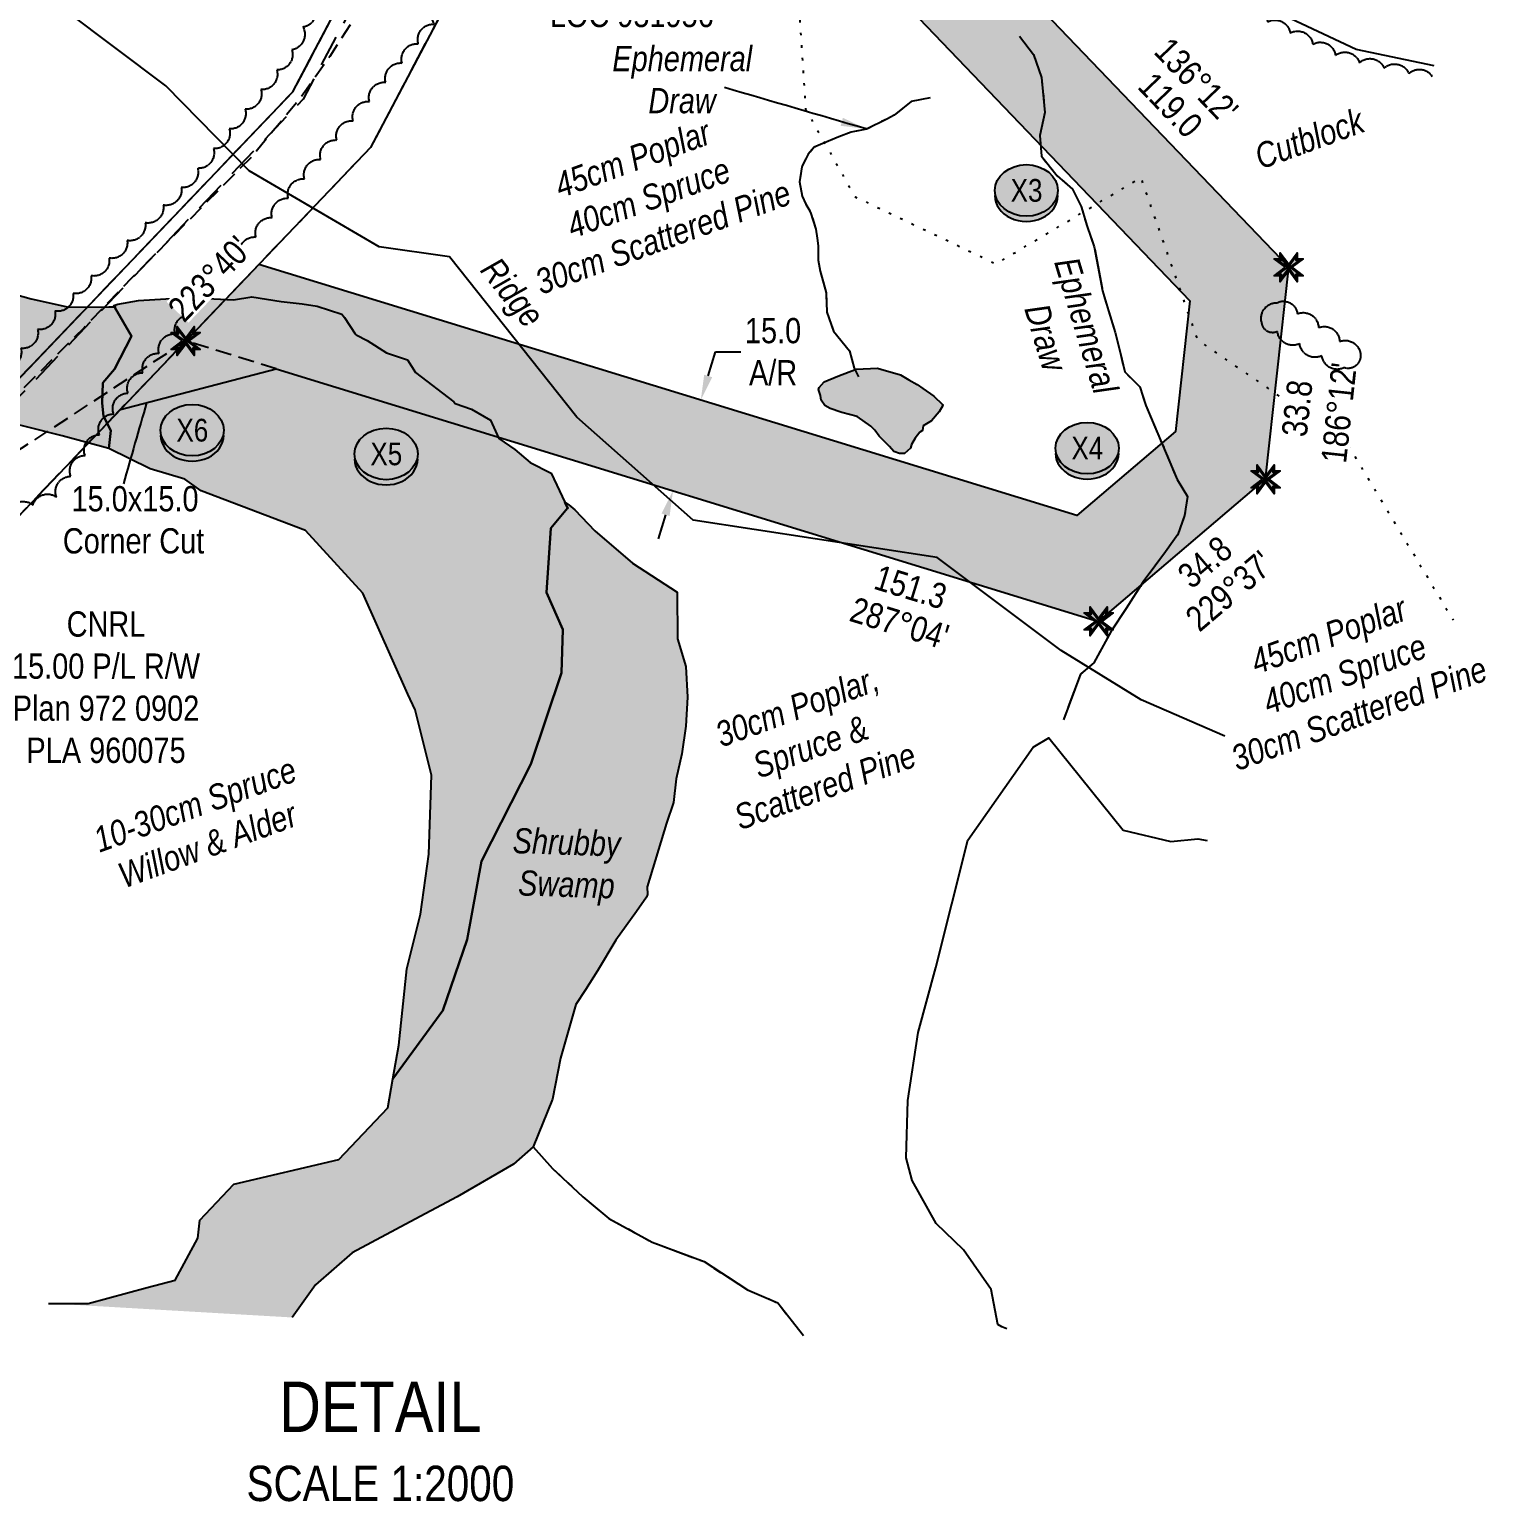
# Model space of a CAD drawing. Extents: x 352980 to 356331, y 6047220 to 6049169.
# Drawn here: x 355747 to 356324, y 6047342 to 6047925 of the extents above; entities that cross this region are included whole.
import ezdxf
from ezdxf.enums import TextEntityAlignment as Align

# ---------------------------------------------------------------- set-up
doc = ezdxf.new("R2010")
doc.units = 0
doc.header["$LTSCALE"] = 5
doc.header["$PDSIZE"] = 0.5
for name, pattern in [('0', [1, 1, 0]), ('foc-ACCESSROAD', [3.75, 2.5, -1.25]), ('foc-TIELINE', [1.875, 1.25, -0.625]), ('foc-TOPO', [1, 0.2, -0.8]), ('foc-TOPO-ephemeral', [6.25, 3.125, -0.625, 0.625, -0.625, 0.625, -0.625]), ('foc-TRAV', [1.875, 1.25, -0.625]), ('PHANTOM', [63.5, 31.75, -6.35, 6.35, -6.35, 6.35, -6.35]), ('UG_PIPE', [1.875, 1.25, -0.625])]:
    doc.linetypes.add(name, pattern=pattern)
doc.layers.get('Defpoints').update_dxf_attribs({"color": 9})
for name, color, linetype in [('AS-PIPE-UG', 44, 'UG_PIPE'), ('C-AR', 13, 'foc-ACCESSROAD'), ('C-RW', 13, 'Continuous'), ('DETAIL-T', 7, 'Continuous'), ('L-BD', 7, 'Continuous'), ('L-MON', 1, 'Continuous'), ('L-TIE', 7, 'foc-TIELINE'), ('P-CROSSINGS', 250, 'Continuous'), ('P-PROPOSED', 10, 'Continuous'), ('P-PROPOSED-H', 21, 'Continuous'), ('P-TRAV', 4, 'foc-TRAV'), ('P-TXT', 4, 'Continuous'), ('T-BUSH', 110, '0'), ('T-BUSH-T', 110, 'Continuous'), ('T-DRAW', 143, 'foc-TOPO-ephemeral'), ('T-SLOPE', 48, 'Continuous'), ('T-VEGETATION CHANGE', 104, 'foc-TOPO'), ('T-WATER-T', 170, 'Continuous'), ('WETLAND', 143, 'Continuous'), ('WETLAND-T', 146, 'Continuous')]:
    doc.layers.add(name, color=color, linetype=linetype)
for name, color, linetype, lineweight in [('C-AR-T', 13, 'Continuous', 9), ('C-RW-T', 13, 'Continuous', 9), ('T-TEXT', 48, 'Continuous', 18)]:
    doc.layers.add(name, color=color, linetype=linetype, lineweight=lineweight)
doc.layers.add('WETLAND - SWAMP', color=8, linetype='PHANTOM', transparency=0.6)
doc.styles.add('80CG', font='ARIALN.TTF', dxfattribs={"height": 10})
doc.styles.add('80L', font='ARIALN.TTF', dxfattribs={"height": 10})
doc.styles.add('Crossing', font='ARIALN.TTF', dxfattribs={"height": 10})
doc.styles.add('foc-LtypeFont', font='ARIALN.TTF', dxfattribs={"height": 7.35})
doc.linetypes.add('foc-TOPO-flowdirection-NOLINE', pattern='A,0,[">",foc-LtypeFont,S=0.3,R=0,X=0,Y=-0.945],-20,[">",foc-LtypeFont,S=0.3,R=0,X=0,Y=-0.945],0', length=20)
doc.dimstyles.new('Compass 5 000', dxfattribs={"dimscale": 5, "dimtxt": 9, "dimasz": 2, "dimexe": 0.2, "dimexo": 0.0625, "dimgap": 0.5, "dimtad": 0, "dimtih": 1, "dimtoh": 1, "dimzin": 0, "dimdsep": 46, "dimtxsty": '80CG', "dimcen": 0.1, "dimse1": 1, "dimse2": 1, "dimclrd": 256, "dimclrt": 256, "dimaunit": 1, "dimadec": 4, "dimazin": 0, "dimtfac": 0.06, "dimtofl": 0, "dimtmove": 0, "dimatfit": 1, "dimfxl": 0.2, "dimtolj": 1, "dimtzin": 0, "dimlwd": -1, "dimarcsym": 0})

# ---------------------------------------------------------------- blocks, each defined once
blk = doc.blocks.new('*D423')
at = {"layer": 'C-AR-T', "transparency": 16777216}
for p, q in [((355881.92, 6047978.81), (355873.08, 6047983.49)), ((355932.75, 6047951.96), (355941.6, 6047947.29)), ((355941.6, 6047947.29), (355951.6, 6047947.29))]:
    blk.add_line(p, q, dxfattribs=at)
for points in [[(355882.7, 6047980.29), (355881.14, 6047977.34), (355890.76, 6047974.14)], [(355933.53, 6047953.43), (355931.98, 6047950.48), (355923.91, 6047956.63)]]:
    blk.add_solid(points, dxfattribs=at)
at = {"layer": 'Defpoints', "color": 0, "transparency": 16777216}
for p in [(355923.91, 6047956.63), (355872.57, 6047939.71), (355905.72, 6047922.2)]:
    blk.add_point(p, dxfattribs=at)
at = {"layer": 'C-AR-T', "transparency": 16777216, "insert": (355985.9, 6047947.29), "char_height": 10, "attachment_point": 5, "style": '80CG'}
blk.add_mtext('\\A1;CNRL\\P15.00 A/R\\PLOC 951956', dxfattribs=at)
blk = doc.blocks.new('TEMP')
h = blk.add_hatch(color=255)
h.dxf.hatch_style = 1
h.paths.add_polyline_path([(0, 0.25), (-0.67, 1.15), (-0.67, 0.67), (-1.15, 0.67), (-0.25, 0), (-1.15, -0.67), (-0.67, -0.67), (-0.67, -1.15), (0, -0.25), (0.67, -1.15), (0.67, -0.67), (1.15, -0.67), (0.25, 0), (1.15, 0.67), (0.67, 0.67), (0.67, 1.15)])
h.paths.add_polyline_path([(0.57, 0.85), (0.57, 0.57), (0.85, 0.57), (0.08, 0), (0.85, -0.57), (0.57, -0.57), (0.57, -0.85), (0, -0.08), (-0.57, -0.85), (-0.57, -0.57), (-0.85, -0.57), (-0.08, 0), (-0.85, 0.57), (-0.57, 0.57), (-0.57, 0.85), (0, 0.08)], flags=16)
h = blk.add_hatch(color=1)
h.dxf.hatch_style = 1
h.paths.add_polyline_path([(0, 0.08), (-0.57, 0.85), (-0.57, 0.57), (-0.85, 0.57), (-0.08, 0), (-0.85, -0.57), (-0.57, -0.57), (-0.57, -0.85), (0, -0.08), (0.57, -0.85), (0.57, -0.57), (0.85, -0.57), (0.08, 0), (0.85, 0.57), (0.57, 0.57), (0.57, 0.85)])
at = {"color": 1}
for p, q in [((-0.08, 0), (0.08, 0)), ((0, 0.08), (0, -0.08))]:
    blk.add_line(p, q, dxfattribs=at)
at = {"color": 255, "flags": 128}
blk.add_lwpolyline([(-0.25, 0), (-1.15, 0.67), (-0.67, 0.67), (-0.67, 1.15), (0, 0.25), (0.67, 1.15), (0.67, 0.67), (1.15, 0.67), (0.25, 0), (1.15, -0.67), (0.67, -0.67), (0.67, -1.15), (0, -0.25), (-0.67, -1.15), (-0.67, -0.67), (-1.15, -0.67)], close=True, dxfattribs=at)
at = {"color": 1, "flags": 128}
blk.add_lwpolyline([(-0.08, 0), (-0.85, 0.57), (-0.57, 0.57), (-0.57, 0.85), (0, 0.08), (0.57, 0.85), (0.57, 0.57), (0.85, 0.57), (0.08, 0), (0.85, -0.57), (0.57, -0.57), (0.57, -0.85), (0, -0.08), (-0.57, -0.85), (-0.57, -0.57), (-0.85, -0.57)], close=True, dxfattribs=at)
blk = doc.blocks.new('*D432')
at = {"layer": 'C-AR-T', "transparency": 16777216}
for p, q in [((355862.44, 6047963.36), (355852.44, 6047963.36)), ((355871.28, 6047958.69), (355862.44, 6047963.36)), ((355893.38, 6047947.01), (355902.23, 6047942.34))]:
    blk.add_line(p, q, dxfattribs=at)
for points in [[(355872.06, 6047960.16), (355870.5, 6047957.21), (355880.12, 6047954.02)], [(355894.16, 6047948.48), (355892.61, 6047945.54), (355884.54, 6047951.68)]]:
    blk.add_solid(points, dxfattribs=at)
at = {"layer": 'Defpoints', "color": 0, "transparency": 16777216}
for p in [(355880.12, 6047954.02), (355880.85, 6047955.39), (355885.27, 6047953.06)]:
    blk.add_point(p, dxfattribs=at)
at = {"layer": 'C-AR-T', "transparency": 16777216, "insert": (355800.56, 6047963.36), "char_height": 10, "attachment_point": 5, "style": '80CG'}
blk.add_mtext('\\A1;CNRL\\P5.00 Waterline R/W\\PLOC ______', dxfattribs=at)
blk = doc.blocks.new('*D451')
at = {"layer": 'C-RW-T', "transparency": 16777216}
for p, q in [((355667.91, 6047722.12), (355660.67, 6047729.03)), ((355709.48, 6047682.42), (355728.58, 6047664.19)), ((355728.58, 6047664.19), (355738.58, 6047664.19))]:
    blk.add_line(p, q, dxfattribs=at)
for points in [[(355669.06, 6047723.33), (355666.76, 6047720.92), (355675.14, 6047715.22)], [(355710.64, 6047683.63), (355708.33, 6047681.22), (355702.25, 6047689.33)]]:
    blk.add_solid(points, dxfattribs=at)
at = {"layer": 'Defpoints', "color": 0, "transparency": 16777216}
for p in [(355684.65, 6047725.17), (355711.76, 6047699.28), (355702.25, 6047689.33)]:
    blk.add_point(p, dxfattribs=at)
at = {"layer": 'C-RW-T', "transparency": 16777216, "insert": (355777.66, 6047664.19), "char_height": 10, "attachment_point": 5, "style": '80CG'}
blk.add_mtext('\\A1;CNRL\\P15.00 P/L R/W\\PPlan 972 0902\\PPLA 960075', dxfattribs=at)
blk = doc.blocks.new('*D452')
at = {"layer": 'Defpoints', "color": 0, "transparency": 16777216}
for p in [(356013.23, 6047777.95), (356018.15, 6047776.44), (356007.14, 6047740.59)]:
    blk.add_point(p, dxfattribs=at)
at = {"layer": 'P-TXT', "transparency": 16777216}
for p, q in [((356016.17, 6047787.51), (356019.1, 6047797.07)), ((356019.1, 6047797.07), (356029.1, 6047797.07)), ((355999.28, 6047732.55), (355996.35, 6047722.99))]:
    blk.add_line(p, q, dxfattribs=at)
for points in [[(356014.57, 6047788), (356017.76, 6047787.02), (356013.23, 6047777.95)], [(355997.69, 6047733.03), (356000.88, 6047732.06), (356002.22, 6047742.1)]]:
    blk.add_solid(points, dxfattribs=at)
at = {"layer": 'P-TXT', "transparency": 16777216, "insert": (356041.86, 6047797.07), "char_height": 10, "attachment_point": 5, "style": '80CG'}
blk.add_mtext('\\A1;15.0\\PA/R', dxfattribs=at)
blk = doc.blocks.new('xing2')
h = blk.add_hatch(color=50)
h.dxf.hatch_style = 1
edge = h.paths.add_edge_path()
edge.add_ellipse((0, 0), major_axis=(-12.5, 0), ratio=0.816297, start_angle=0, end_angle=360)
h = blk.add_hatch(color=250)
h.dxf.hatch_style = 1
edge = h.paths.add_edge_path()
edge.add_ellipse((0, -2.05), major_axis=(-12.5, 0), ratio=0.816297, start_angle=0, end_angle=180)
edge.add_line((12.5, -2.05), (12.5, 0))
edge.add_ellipse((0, 0), major_axis=(-12.5, 0), ratio=0.816297, start_angle=0, end_angle=180, ccw=False)
edge.add_line((-12.5, 0), (-12.5, -2.05))
at = {"color": 250}
blk.add_ellipse((0, 0), major_axis=(-12.5, 0), ratio=0.816297, dxfattribs=at)
blk.add_ellipse((0, -2.05), major_axis=(-12.5, 0), ratio=0.816297, start_param=0, end_param=3.141593, dxfattribs=at)
at = {"color": 250, "style": 'Crossing'}
blk.add_attdef('CROSSING', text='', height=9, dxfattribs=at).set_placement((0.09, 0.02), align=Align.MIDDLE_CENTER)
at = {"color": 250, "style": 'Crossing', "flags": 1}
for tag, p in [('OWNER', (0.09, -12.49)), ('DESCRIPTION', (0.09, -25.77)), ('LOCATION', (0.09, -39.3)), ('DWG_REF', (0.09, -52.84))]:
    blk.add_attdef(tag, text='', height=9, dxfattribs=at).set_placement(p, align=Align.MIDDLE_CENTER)

msp = doc.modelspace()

# ---------------------------------------------------------------- hatches: boundary and pattern name
at = {"layer": 'P-PROPOSED-H'}
h = msp.add_hatch(color=256, dxfattribs=at)
h.dxf.hatch_style = 1
h.paths.add_polyline_path([(355976.973, 6048057.244), (356206.903, 6047817.243), (356201.272, 6047765.491), (356162.138, 6047732.21), (355838.212, 6047831.714), (355783.351, 6047774.26), (355845.095, 6047790.37), (356170.774, 6047690.328), (356236.937, 6047746.595), (356246.074, 6047830.563), (356040.238, 6048045.415), (355984.544, 6048071.593)])
at = {"layer": 'WETLAND - SWAMP'}
h = msp.add_hatch(color=256, dxfattribs=at)
h.dxf.hatch_style = 1
h.paths.add_polyline_path([(355630.989, 6047427.409), (355636.593, 6047443.521), (355642.868, 6047471.74), (355645.231, 6047500.103), (355646.559, 6047522.677), (355655.734, 6047563.478), (355653.661, 6047590.428), (355647.442, 6047613.924), (355621.704, 6047669.381), (355619.608, 6047675.667), (355615.476, 6047692.429), (355611.079, 6047699.064), (355603.216, 6047701.868), (355601.619, 6047709.248), (355593.516, 6047720.267), (355591.75, 6047721.764), (355589.277, 6047724.353), (355564.428, 6047724.955), (355556.971, 6047727.44), (355546.407, 6047738.005), (355538.639, 6047751.055), (355539.882, 6047761.93), (355539.882, 6047772.805), (355535.195, 6047783.768), (355532.94, 6047785.533), (355529.48, 6047786.686), (355524.538, 6047786.851), (355521.087, 6047783.824), (355518.936, 6047781.414), (355516.135, 6047778.284), (355513.005, 6047777.625), (355511.357, 6047779.602), (355510.698, 6047783.556), (355512.181, 6047787.51), (355513.499, 6047791.629), (355514.458, 6047796.515), (355513.663, 6047804.472), (355513.715, 6047811.984), (355509.017, 6047818.444), (355505.043, 6047824.833), (355496.399, 6047826.827), (355492.347, 6047825.793), (355488.014, 6047826.241), (355483.164, 6047828.35), (355480.212, 6047831.302), (355480.03, 6047831.656), (355478.208, 6047835.204), (355476.139, 6047837.367), (355475.691, 6047837.57), (355470.879, 6047839.754), (355469.55, 6047843.106), (355469.105, 6047843.853), (355468.853, 6047844.858), (355470.651, 6047850.028), (355475.371, 6047854.074), (355479.867, 6047857.22), (355489.981, 6047857.67), (355496.949, 6047856.321), (355505.918, 6047851.561), (355507.92, 6047848.225), (355509.051, 6047846.952), (355510.589, 6047845.222), (355514.259, 6047843.387), (355520.264, 6047841.886), (355521.342, 6047841.193), (355527.139, 6047836.229), (355533.767, 6047831.053), (355539.628, 6047826.365), (355546.432, 6047822.482), (355553.221, 6047818.136), (355564.643, 6047814.024), (355575.232, 6047815.246), (355581.341, 6047819.318), (355584.523, 6047829.534), (355594.937, 6047821.724), (355610.959, 6047817.354), (355641.545, 6047820.753), (355656.11, 6047827.55), (355660.691, 6047831.166), (355665.926, 6047834.906), (355673.419, 6047840.26), (355676.759, 6047841.262), (355684.401, 6047842.611), (355692.717, 6047843.285), (355704.854, 6047839.014), (355719.689, 6047828.675), (355733.174, 6047822.157), (355748.009, 6047818.111), (355762.874, 6047814.72), (355778.706, 6047814.835), (355781.06, 6047814.851), (355781.36, 6047814.854), (355781.199, 6047814.609), (355787.68, 6047803.275), (355781.043, 6047790.185), (355776.367, 6047784.771), (355776.11, 6047776.791), (355776.625, 6047771.642), (355779.593, 6047765.932), (355778.751, 6047758.798), (355760.278, 6047763.813), (355730.278, 6047771.341), (355717.728, 6047782.585), (355701.402, 6047792.335), (355683.489, 6047791.654), (355660.361, 6047787.8), (355652.425, 6047779.637), (355647.89, 6047767.393), (355644.943, 6047752.428), (355644.943, 6047744.265), (355644.489, 6047736.329), (355645.623, 6047729.527), (355647.437, 6047722.497), (355651.745, 6047715.242), (355656.053, 6047709.346), (355657.531, 6047705.283), (355657.053, 6047703.647), (355653.545, 6047691.623), (355654.269, 6047683.946), (355657.351, 6047675.822), (355661.386, 6047668.828), (355667.133, 6047644.988), (355668.956, 6047641.392), (355671, 6047629.13), (355679.917, 6047595.838), (355674.65, 6047542.808), (355674.65, 6047515.764), (355680.093, 6047474.982), (355682.036, 6047453.62), (355682.036, 6047444.298), (355688.638, 6047435.365), (355699.902, 6047427.597), (355711.397, 6047422.743)])
h = msp.add_hatch(color=256, dxfattribs=at)
h.dxf.hatch_style = 1
h.paths.add_polyline_path([(355808.855, 6047746.699), (355795.097, 6047750.789), (355778.751, 6047758.798), (355779.593, 6047765.932), (355776.625, 6047771.642), (355776.11, 6047776.791), (355776.367, 6047784.771), (355781.043, 6047790.185), (355787.68, 6047803.275), (355781.199, 6047814.609), (355781.36, 6047814.854), (355781.06, 6047814.851), (355780.744, 6047815.405), (355782.291, 6047816.009), (355790.496, 6047817.42), (355810.105, 6047818.588), (355828.18, 6047817.698), (355835.458, 6047818.812), (355847.072, 6047817.007), (355855.391, 6047816.037), (355861.317, 6047815.123), (355871.006, 6047812), (355872.162, 6047810.623), (355876.322, 6047804.181), (355876.678, 6047803.865), (355881.099, 6047801.612), (355888.726, 6047796.643), (355889.471, 6047796.383), (355897.02, 6047793.868), (355900.168, 6047788.913), (355915.392, 6047777.226), (355915.914, 6047776.615), (355922.408, 6047774.314), (355929.982, 6047770.035), (355933.171, 6047762.743), (355939.637, 6047758.407), (355945.698, 6047753.203), (355953.946, 6047748.949), (355960.535, 6047735.008), (355960.459, 6047735.15), (355953.8, 6047727.274), (355952.067, 6047701.775), (355958.635, 6047687.112), (355958.011, 6047669.895), (355945.85, 6047633.715), (355926.359, 6047595.356), (355920.731, 6047564.296), (355911.033, 6047536.225), (355891.292, 6047509.083), (355893.624, 6047522.491), (355896.863, 6047552.723), (355902.262, 6047574.318), (355905.501, 6047598.073), (355906.581, 6047629.386), (355900.102, 6047655.299), (355897.161, 6047661.476), (355879.383, 6047701.433), (355856.686, 6047726.344), (355815.308, 6047741.992), (355815.279, 6047741.976)])
h = msp.add_hatch(color=256, dxfattribs=at)
h.dxf.hatch_style = 1
h.paths.add_polyline_path([(356074.733, 6047790.249), (356083.282, 6047790.572), (356084.58, 6047790.266), (356092.378, 6047787.957), (356095.655, 6047786.037), (356098.989, 6047784.154), (356101.205, 6047782.525), (356105.53, 6047779.48), (356108.957, 6047776.181), (356109.031, 6047775.857), (356107.653, 6047773.254), (356104.583, 6047769.776), (356101.31, 6047767.729), (356101.001, 6047765.877), (356100.016, 6047765.235), (356098.095, 6047762.853), (356096.722, 6047760.424), (356096.325, 6047758.871), (356093.888, 6047756.819), (356091.987, 6047756.781), (356089.668, 6047757.626), (356087.913, 6047759.543), (356085.391, 6047762.252), (356083.905, 6047763.619), (356082.203, 6047766.097), (356080.639, 6047767.638), (356075.22, 6047771.392), (356072.071, 6047772.244), (356069.105, 6047773.046), (356068.65, 6047773.204), (356064.453, 6047774.664), (356062.362, 6047775.876), (356060.908, 6047777.89), (356060.655, 6047779.781), (356059.847, 6047782.131), (356060.1, 6047782.879), (356062.092, 6047785.147), (356067.488, 6047787.485)])
h = msp.add_hatch(color=256, dxfattribs=at)
h.dxf.hatch_style = 1
h.paths.add_polyline_path([(355754.929, 6047420.217), (355770.59, 6047420.217), (355793.915, 6047426.525), (355804.998, 6047429.416), (355813.982, 6047446.001), (355814.869, 6047453.098), (355828.293, 6047467.361), (355869.869, 6047477.141), (355889.305, 6047497.656), (355891.292, 6047509.083), (355911.033, 6047536.225), (355920.731, 6047564.296), (355926.359, 6047595.356), (355945.85, 6047633.715), (355958.011, 6047669.895), (355958.635, 6047687.112), (355952.067, 6047701.775), (355953.8, 6047727.274), (355960.459, 6047735.15), (355960.535, 6047735.008), (355959.369, 6047737.476), (355960.937, 6047736.417), (355963.367, 6047734.434), (355971.22, 6047726.13), (355986.189, 6047713.304), (356003.931, 6047701.891), (356004.065, 6047683.382), (356007.358, 6047672.407), (356007.907, 6047660.335), (356007.358, 6047648.812), (356005.712, 6047637.837), (356003.516, 6047627.96), (356002.419, 6047618.631), (355999.675, 6047610.4), (355991.993, 6047585.158), (355992.166, 6047582.103), (355991.71, 6047581.039), (355987.726, 6047575.46), (355979.573, 6047564.046), (355972.29, 6047551.909), (355967.527, 6047544.424), (355963.794, 6047538.558), (355957.725, 6047517.317), (355954.507, 6047501.03), (355946.791, 6047482.167), (355939.074, 6047475.308), (355916.782, 6047462.447), (355900.073, 6047453.596), (355875.191, 6047440.244), (355860.626, 6047427.5), (355851.354, 6047414.622)])

# ---------------------------------------------------------------- linework, layer by layer
at = {"layer": 'AS-PIPE-UG', "flags": 128}
msp.add_lwpolyline([(355902.552, 6048103.338), (355918.85, 6048090.408), (355929.62, 6048080.19), (355936.652, 6048068.505), (355937.597, 6048061.158), (355936.912, 6048053.99), (355934.22, 6048043.9), (355931.165, 6048035.83), (355928.58, 6048028.28), (355923.397, 6048017.608), (355906.707, 6047984.153), (355876.712, 6047930.403), (355866.25, 6047914.035), (355854.227, 6047896.98), (355835.23, 6047874.208), (355787.792, 6047826.305), (355768.937, 6047806.618), (355729.87, 6047767.568), (355694.202, 6047730.168), (355683.017, 6047719.93), (355672.207, 6047711.128), (355658.742, 6047701.16), (355584.35, 6047650.94), (355497.407, 6047599.013)], dxfattribs=at)
at = {"layer": 'C-AR', "flags": 128}
for points in [[(355836.05, 6048173.229), (355914.868, 6048117.701), (355948.287, 6048094.158), (355957.445, 6048089.854), (355855.77, 6047897.149), (355668.1, 6047700.606), (355601.587, 6047658.892), (355545.875, 6047671.658), (355480.237, 6047776.317), (355408.853, 6047731.548)], [(355406.198, 6047735.782), (355481.816, 6047783.207), (355549.01, 6047676.068), (355600.684, 6047664.227), (355664.915, 6047704.51), (355851.674, 6047900.098), (355950.58, 6048087.556), (355945.765, 6048089.819), (355911.989, 6048113.614), (355832.99, 6048169.269)], [(355345.904, 6047481.569), (355373.513, 6047521.756), (355657.959, 6047700.145), (355664.915, 6047704.51), (355735.937, 6047778.89), (355851.674, 6047900.098), (355942.407, 6048072.067), (355976.372, 6048056.104), (355882.395, 6047877.984), (355734.135, 6047722.72), (355688.797, 6047675.237), (355656.511, 6047654.987), (355400.014, 6047494.122), (355376.739, 6047460.246)]]:
    msp.add_lwpolyline(points, dxfattribs=at)
at = {"layer": 'C-RW', "flags": 128}
for points in [[(355345.904, 6047481.569), (355373.513, 6047521.756), (355657.959, 6047700.145), (355664.915, 6047704.51), (355735.937, 6047778.89), (355851.674, 6047900.098), (355942.407, 6048072.067), (355936.939, 6048074.64), (355902.941, 6048090.618), (355892.318, 6048095.611), (355819.712, 6048152.086)], [(356303.675, 6047910.286), (356272.853, 6047916.75), (355976.372, 6048056.104), (355882.395, 6047877.984), (355734.135, 6047722.72), (355688.797, 6047675.237), (355656.511, 6047654.987), (355400.014, 6047494.122), (355376.739, 6047460.246)]]:
    msp.add_lwpolyline(points, dxfattribs=at)
at = {"layer": 'L-TIE', "flags": 128}
msp.add_lwpolyline([(355568.927, 6047644.31), (355809.248, 6047801.382)], dxfattribs=at)
at = {"layer": 'P-PROPOSED', "flags": 128}
msp.add_lwpolyline([(355976.973, 6048057.244), (356206.903, 6047817.243), (356201.272, 6047765.491), (356162.138, 6047732.21), (355838.212, 6047831.714), (355783.351, 6047774.26), (355845.095, 6047790.37), (356170.774, 6047690.328), (356236.937, 6047746.595), (356246.074, 6047830.563), (356040.238, 6048045.415), (355984.544, 6048071.593)], close=True, dxfattribs=at)
at = {"layer": 'P-TRAV', "flags": 128}
msp.add_lwpolyline([(355845.095, 6047790.37), (355809.248, 6047801.382)], dxfattribs=at)
at = {"layer": 'T-BUSH', "flags": 128}
for points in [[(355836.645, 6048119.346, -0.5205671), (355845.444, 6048114.599, -0.5205671), (355854.244, 6048109.851, -0.5205671), (355862.683, 6048109.804, -0.5205671), (355870.968, 6048109.517, -0.5205671), (355879.497, 6048104.299, -0.5205671), (355887.837, 6048099.057, -0.5205671), (355880.878, 6048091.949, -0.5205671), (355887.355, 6048084.332, -0.5205671), (355893.833, 6048076.716, -0.5205671), (355900.31, 6048069.099, -0.5205671), (355905.849, 6048060.955, -0.5205671), (355908.99, 6048051.462, -0.5205671), (355912.131, 6048041.97, -0.5205671), (355909.445, 6048032.925, -0.5205671), (355904.89, 6048024.024, -0.5205671), (355900.335, 6048015.124, -0.5205671), (355895.78, 6048006.223, -0.5205671), (355891.225, 6047997.322, -0.5205671), (355886.67, 6047988.421, -0.5205671), (355882.115, 6047979.521, -0.5205671), (355877.695, 6047970.552, -0.5205671), (355873.284, 6047961.579, -0.5205671), (355868.872, 6047952.606, -0.5205671), (355864.461, 6047943.633, -0.5205671), (355860.05, 6047934.66, -0.5205671), (355855.639, 6047925.687, -0.5205671), (355851.227, 6047916.714, -0.5205671), (355845.288, 6047908.715, -0.5205671), (355839.022, 6047900.923, -0.5205671), (355832.755, 6047893.132, -0.5205671), (355826.489, 6047885.341, -0.5205671), (355820.222, 6047877.55, -0.5205671), (355813.955, 6047869.759, -0.5205671), (355807.48, 6047862.157, -0.5205671), (355800.33, 6047855.168, -0.5205671), (355793.18, 6047848.178, -0.5205671), (355786.031, 6047841.188, -0.5205671), (355778.881, 6047834.199, -0.5205671), (355771.732, 6047827.209, -0.5205671), (355764.582, 6047820.219, -0.5205671), (355757.432, 6047813.229, -0.5205671), (355750.579, 6047805.959, -0.5205671), (355743.968, 6047798.457, -0.5205671), (355737.358, 6047790.955, -0.5205671), (355730.748, 6047783.454, -0.5205671), (355724.137, 6047775.952, -0.5205671), (355717.527, 6047768.45, -0.5205671), (355710.917, 6047760.948, -0.5205671), (355704.306, 6047753.447, -0.5205671), (355697.696, 6047745.945, -0.5205671), (355691.086, 6047738.443, -0.5205671), (355683.439, 6047732.042, -0.5205671), (355675.553, 6047725.895, -0.5205671), (355667.667, 6047719.748, -0.5205671), (355659.781, 6047713.601, -0.5205671), (355651.768, 6047707.635, -0.5205671), (355643.331, 6047702.27, -0.5205671), (355634.893, 6047696.906, -0.5205671), (355626.455, 6047691.542, -0.5205671), (355618.017, 6047686.177, -0.5205671), (355609.579, 6047680.813, -0.5205671), (355601.142, 6047675.449, -0.5205671), (355592.704, 6047670.084, -0.5205671), (355584.266, 6047664.72, -0.5205671), (355575.786, 6047659.425, -0.5205671), (355567.154, 6047654.379, -0.5205671), (355558.522, 6047649.334, -0.5205671), (355549.89, 6047644.288, -0.5205671), (355540.254, 6047642.15, -0.5205671), (355530.347, 6047640.799, -0.5205671), (355520.44, 6047639.448, -0.5205671), (355511.274, 6047635.709, -0.5205671), (355502.342, 6047631.216, -0.5205671), (355493.41, 6047626.722, -0.5205671), (355484.478, 6047622.229, -0.5205671), (355477.512, 6047624.063, -0.5205671), (355472.698, 6047632.826, -0.5205671), (355467.884, 6047641.59, -0.5205671), (355462.963, 6047650.291, -0.5205671), (355458.699, 6047659.263, -0.5205671), (355455.486, 6047668.732, -0.5205671), (355448.869, 6047675.924, -0.5205671), (355441.346, 6047682.509, -0.5205671), (355433.922, 6047689.203, -0.5205671), (355427.336, 6047696.663, -0.5205671), (355421.667, 6047704.899, -0.5205671), (355416.258, 6047713.307, -0.1366503), (355413.135, 6047714.29, -0.1366503)], [(355627.672, 6047521.587, -0.5205671), (355618.863, 6047526.314, -0.5205671), (355610.054, 6047531.04, -0.5205671), (355601.245, 6047535.766, -0.5205671), (355592.436, 6047540.493, -0.5205671), (355587.031, 6047548.208, -0.5205671), (355583.481, 6047557.553, -0.5205671), (355579.931, 6047566.898, -0.5205671), (355576.381, 6047576.243, -0.5205671), (355572.831, 6047585.589, -0.5205671), (355569.282, 6047594.934, -0.5205671), (355570.078, 6047603.372, -0.5205671), (355577.071, 6047610.515, -0.5205671), (355584.064, 6047617.659, -0.5205671), (355591.059, 6047623.154, -0.5205671), (355598.074, 6047616.031, -0.5205671), (355605.088, 6047608.909, -0.5205671), (355612.203, 6047615.848, -0.5205671), (355619.319, 6047622.87, -0.5205671), (355626.435, 6047629.891, -0.5205671), (355631.3, 6047638.125, -0.5205671), (355633.247, 6047647.93, -0.5205671), (355637.653, 6047655.862, -0.5205671), (355646.591, 6047660.34, -0.5205671), (355655.528, 6047664.818, -0.5205671), (355664.466, 6047669.297, -0.5205671), (355673.403, 6047673.775, -0.5205671), (355682.101, 6047678.58, -0.5205671), (355689.054, 6047685.763, -0.5205671), (355696.007, 6047692.945, -0.5205671), (355702.96, 6047700.128, -0.5205671), (355709.913, 6047707.311, -0.5205671), (355716.866, 6047714.493, -0.5205671), (355723.819, 6047721.676, -0.5205671), (355730.772, 6047728.859, -0.5205671), (355739.093, 6047733.735, -0.5205671), (355748.73, 6047736.395, -0.5205671), (355758.017, 6047739.545, -0.5205671), (355763.684, 6047747.78, -0.5205671), (355769.352, 6047756.015, -0.5205671), (355775.02, 6047764.25, -0.5205671), (355780.687, 6047772.485, -0.5205671), (355786.355, 6047780.72, -0.5205671), (355792.255, 6047788.778, -0.5205671), (355798.653, 6047796.46, -0.5205671), (355805.05, 6047804.141, -0.5205671), (355811.448, 6047811.822, -0.5205671), (355817.846, 6047819.503, -0.5205671), (355824.244, 6047827.185, -0.5205671), (355830.642, 6047834.866, -0.5205671), (355837.04, 6047842.547, -0.5205671), (355843.438, 6047850.228, -0.5205671), (355849.835, 6047857.91, -0.5205671), (355856.233, 6047865.591, -0.5205671), (355862.631, 6047873.272, -0.5205671), (355869.035, 6047880.949, -0.5205671), (355875.497, 6047888.576, -0.5205671), (355881.96, 6047896.203, -0.5205671), (355888.422, 6047903.83, -0.5205671), (355894.885, 6047911.457, -0.5205671), (355901.347, 6047919.084, -0.5205671), (355907.607, 6047926.845, -0.5205671), (355912.109, 6047935.771, -0.5205671), (355916.611, 6047944.696, -0.5205671), (355921.152, 6047953.601, -0.5205671), (355926.143, 6047962.262, -0.5205671), (355931.134, 6047970.924, -0.5205671), (355936.125, 6047979.586, -0.5205671), (355941.116, 6047988.247, -0.5205671), (355946.108, 6047996.909, -0.5205671), (355951.099, 6048005.57, -0.5205671), (355956.09, 6048014.232, -0.5205671), (355961.081, 6048022.893, -0.5205671), (355966.627, 6048031.182, -0.5205671), (355972.963, 6048038.671, -0.5205671), (355982.96, 6048038.73, -0.5205671), (355992.956, 6048038.789, -0.5205671), (356002.934, 6048038.729, -0.5205671), (356012.424, 6048035.586, -0.5205671), (356021.913, 6048032.442, -0.5205671), (356031.321, 6048029.097, -0.5205671), (356040.293, 6048024.69, -0.5205671), (356049.266, 6048020.283, -0.5205671), (356058.239, 6048015.876, -0.5205671), (356067.212, 6048011.469, -0.5205671), (356076.185, 6048007.062, -0.5205671), (356085.158, 6048002.655, -0.5205671), (356094.131, 6047998.248, -0.5205671), (356103.104, 6047993.841, -0.5205671), (356112.076, 6047989.434, -0.5205671), (356121.049, 6047985.027, -0.5205671), (356130.022, 6047980.62, -0.5205671), (356138.995, 6047976.213, -0.5205671), (356147.968, 6047971.806, -0.5205671), (356156.941, 6047967.399, -0.5205671), (356165.914, 6047962.992, -0.5205671), (356174.887, 6047958.584, -0.5205671), (356183.859, 6047954.177, -0.5205671), (356192.832, 6047949.77, -0.5205671), (356201.805, 6047945.363, -0.5205671), (356210.778, 6047940.956, -0.5205671), (356219.751, 6047936.549, -0.5205671), (356228.724, 6047932.142, -0.5205671), (356237.697, 6047927.735, -0.5205671), (356246.67, 6047923.328, -0.5205671), (356255.642, 6047918.921, -0.5205671), (356264.615, 6047914.514, -0.5205671), (356274.097, 6047911.567, -0.5205671), (356283.866, 6047909.447, -0.5205671), (356293.636, 6047907.328, -0.4644329), (356302.889, 6047906.181, -0.4644329)]]:
    msp.add_lwpolyline(points, format="xyb", dxfattribs=at)
msp.add_lwpolyline([(356235.503, 6047808.429, -0.5205671), (356241.409, 6047816.497, -0.5205671), (356249.547, 6047812.162, -0.5205671), (356257.894, 6047806.658, -0.5205671), (356266.242, 6047801.155, -0.5205671), (356274.567, 6047795.647, -0.5205671), (356267.978, 6047790.763, -0.5205671), (356259.195, 6047795.541, -0.5205671), (356250.412, 6047800.319, -0.5205671), (356241.628, 6047805.097, -0.5205671)], format="xyb", close=True, dxfattribs=at)
at = {"layer": 'T-DRAW', "flags": 128}
for points in [[(356139.485, 6047922.103), (356145.024, 6047914.872), (356148.181, 6047905.677), (356149.543, 6047891.807), (356147.499, 6047882.732), (356148.153, 6047874.544), (356154.401, 6047866.734), (356160.463, 6047861.482), (356163.912, 6047854.69), (356166.219, 6047846.728), (356169.06, 6047838.61), (356172.358, 6047821.198), (356174.722, 6047813.373), (356177.411, 6047804.703), (356179.344, 6047796.892), (356181.145, 6047789.132), (356187.157, 6047783.186), (356189.481, 6047775.78), (356201.944, 6047746.474), (356205.963, 6047739.756), (356204.857, 6047732.182), (356202.217, 6047724.704), (356197.249, 6047717.811), (356188.504, 6047705.96), (356181.726, 6047695.416), (356175.701, 6047686.379), (356168.922, 6047673.952), (356163.651, 6047669.433), (356156.872, 6047651.358)], [(356104.072, 6047897.627), (356096.502, 6047896.2), (356089.884, 6047890.845), (356086.883, 6047889.255), (356078.864, 6047885.211), (356072.826, 6047884.113), (356067.885, 6047882.283), (356058.188, 6047878.075), (356055.809, 6047875.33), (356053.248, 6047870.39), (356052.333, 6047864.352), (356053.431, 6047858.68), (356054.894, 6047855.569), (356056.724, 6047852.276), (356058.737, 6047845.689), (356059.469, 6047841.115), (356059.652, 6047838.919), (356059.652, 6047833.43), (356060.566, 6047829.038), (356062.838, 6047820.398), (356063.106, 6047812.78), (356065.806, 6047805.316), (356072.129, 6047797.408), (356073.971, 6047790.653), (356075.634, 6047787.183)], [(355946.791, 6047482.167), (355954.507, 6047473.593), (355966.511, 6047462.447), (355976.8, 6047453.873), (355993.948, 6047444.441), (356014.526, 6047436.725), (356031.674, 6047425.578), (356043.677, 6047420.434), (356053.917, 6047407.464)]]:
    msp.add_lwpolyline(points, dxfattribs=at)
at = {"layer": 'T-DRAW', "linetype": 'foc-TOPO-flowdirection-NOLINE', "flags": 128}
for points in [[(356139.485, 6047922.103), (356145.024, 6047914.872), (356148.181, 6047905.677), (356149.543, 6047891.807), (356147.499, 6047882.732), (356148.153, 6047874.544), (356154.401, 6047866.734), (356160.463, 6047861.482), (356163.912, 6047854.69), (356166.219, 6047846.728), (356169.06, 6047838.61), (356172.358, 6047821.198), (356174.722, 6047813.373), (356177.411, 6047804.703), (356179.344, 6047796.892), (356181.145, 6047789.132), (356187.157, 6047783.186), (356189.481, 6047775.78), (356201.944, 6047746.474), (356205.963, 6047739.756), (356204.857, 6047732.182), (356202.217, 6047724.704), (356197.249, 6047717.811), (356188.504, 6047705.96), (356181.726, 6047695.416), (356175.701, 6047686.379), (356168.922, 6047673.952), (356163.651, 6047669.433), (356156.872, 6047651.358)], [(356104.072, 6047897.627), (356096.502, 6047896.2), (356089.884, 6047890.845), (356086.883, 6047889.255), (356078.864, 6047885.211), (356072.826, 6047884.113), (356067.885, 6047882.283), (356058.188, 6047878.075), (356055.809, 6047875.33), (356053.248, 6047870.39), (356052.333, 6047864.352), (356053.431, 6047858.68), (356054.894, 6047855.569), (356056.724, 6047852.276), (356058.737, 6047845.689), (356059.469, 6047841.115), (356059.652, 6047838.919), (356059.652, 6047833.43), (356060.566, 6047829.038), (356062.838, 6047820.398), (356063.106, 6047812.78), (356065.806, 6047805.316), (356072.129, 6047797.408), (356073.971, 6047790.653), (356075.634, 6047787.183)], [(355946.791, 6047482.167), (355954.507, 6047473.593), (355966.511, 6047462.447), (355976.8, 6047453.873), (355993.948, 6047444.441), (356014.526, 6047436.725), (356031.674, 6047425.578), (356043.677, 6047420.434), (356053.917, 6047407.464)]]:
    msp.add_lwpolyline(points, dxfattribs=at)
at = {"layer": 'T-SLOPE', "flags": 128}
msp.add_lwpolyline([(356220.815, 6047644.805), (356187.655, 6047659.253), (356156.027, 6047678.803), (356106.817, 6047715.67), (356010.175, 6047730.443), (355964.135, 6047771.165), (355913.747, 6047834.703), (355885.87, 6047838.695), (355834.37, 6047868.775), (355801.397, 6047902.475), (355761.415, 6047932.41)], dxfattribs=at)
at = {"layer": 'T-VEGETATION CHANGE', "flags": 128}
msp.add_lwpolyline([(356049.782, 6047968.368), (356054.737, 6047893.233), (356074.327, 6047858.468), (356110.667, 6047841.265), (356130.175, 6047831.89), (356187.497, 6047866.043), (356209.977, 6047801.768), (356268.732, 6047761.473), (356311.207, 6047690.84)], dxfattribs=at)
at = {"layer": 'WETLAND'}
for points in [[(355733.174, 6047822.157), (355748.009, 6047818.111), (355762.874, 6047814.72), (355778.706, 6047814.835), (355781.06, 6047814.851), (355781.36, 6047814.854), (355781.199, 6047814.609), (355787.68, 6047803.275), (355781.043, 6047790.185), (355776.367, 6047784.771), (355776.11, 6047776.791), (355776.625, 6047771.642), (355779.593, 6047765.932), (355778.751, 6047758.798), (355760.278, 6047763.813), (355730.278, 6047771.341)], [(355754.929, 6047420.217), (355770.59, 6047420.217), (355793.915, 6047426.525), (355804.998, 6047429.416), (355813.982, 6047446.001), (355814.869, 6047453.098), (355828.293, 6047467.361), (355869.869, 6047477.141), (355889.305, 6047497.656), (355891.292, 6047509.083), (355911.033, 6047536.225), (355920.731, 6047564.296), (355926.359, 6047595.356), (355945.85, 6047633.715), (355958.011, 6047669.895), (355958.635, 6047687.112), (355952.067, 6047701.775), (355953.8, 6047727.274), (355960.459, 6047735.15), (355960.535, 6047735.008), (355959.369, 6047737.476), (355960.937, 6047736.417), (355963.367, 6047734.434), (355971.22, 6047726.13), (355986.189, 6047713.304), (356003.931, 6047701.891), (356004.065, 6047683.382), (356007.358, 6047672.407), (356007.907, 6047660.335), (356007.358, 6047648.812), (356005.712, 6047637.837), (356003.516, 6047627.96), (356002.419, 6047618.631), (355999.675, 6047610.4), (355991.993, 6047585.158), (355992.166, 6047582.103), (355991.71, 6047581.039), (355987.726, 6047575.46), (355979.573, 6047564.046), (355972.29, 6047551.909), (355967.527, 6047544.424), (355963.794, 6047538.558), (355957.725, 6047517.317), (355954.507, 6047501.03), (355946.791, 6047482.167), (355939.074, 6047475.308), (355916.782, 6047462.447), (355900.073, 6047453.596), (355875.191, 6047440.244), (355860.626, 6047427.5), (355851.354, 6047414.622)], [(356199.341, 6047603.079), (356210.155, 6047604.246), (356213.791, 6047603.467)], [(356134.411, 6047410.075), (356132.397, 6047410.894), (356130.861, 6047411.789), (356128.256, 6047425.679), (356117.333, 6047441.458), (356106.409, 6047451.775), (356096.895, 6047468.889), (356094.543, 6047477.789), (356095.234, 6047500.593), (356099.38, 6047527.544), (356106.362, 6047553.248)]]:
    msp.add_lwpolyline(points, dxfattribs=at)
for points in [[(355808.855, 6047746.699), (355795.097, 6047750.789), (355778.751, 6047758.798), (355779.593, 6047765.932), (355776.625, 6047771.642), (355776.11, 6047776.791), (355776.367, 6047784.771), (355781.043, 6047790.185), (355787.68, 6047803.275), (355781.199, 6047814.609), (355781.36, 6047814.854), (355781.06, 6047814.851), (355780.744, 6047815.405), (355782.291, 6047816.009), (355790.496, 6047817.42), (355810.105, 6047818.588), (355828.18, 6047817.698), (355835.458, 6047818.812), (355847.072, 6047817.007), (355855.391, 6047816.037), (355861.317, 6047815.123), (355871.006, 6047812), (355872.162, 6047810.623), (355876.322, 6047804.181), (355876.678, 6047803.865), (355881.099, 6047801.612), (355888.726, 6047796.643), (355889.471, 6047796.383), (355897.02, 6047793.868), (355900.168, 6047788.913), (355915.392, 6047777.226), (355915.914, 6047776.615), (355922.408, 6047774.314), (355929.982, 6047770.035), (355933.171, 6047762.743), (355939.637, 6047758.407), (355945.698, 6047753.203), (355953.946, 6047748.949), (355960.535, 6047735.008), (355960.459, 6047735.15), (355953.8, 6047727.274), (355952.067, 6047701.775), (355958.635, 6047687.112), (355958.011, 6047669.895), (355945.85, 6047633.715), (355926.359, 6047595.356), (355920.731, 6047564.296), (355911.033, 6047536.225), (355891.292, 6047509.083), (355893.624, 6047522.491), (355896.863, 6047552.723), (355902.262, 6047574.318), (355905.501, 6047598.073), (355906.581, 6047629.386), (355900.102, 6047655.299), (355897.161, 6047661.476), (355879.383, 6047701.433), (355856.686, 6047726.344), (355815.308, 6047741.992), (355815.279, 6047741.976), (355808.855, 6047746.699)], [(356074.733, 6047790.249), (356083.282, 6047790.572), (356084.58, 6047790.266), (356092.378, 6047787.957), (356095.655, 6047786.037), (356098.989, 6047784.154), (356101.205, 6047782.525), (356105.53, 6047779.48), (356108.957, 6047776.181), (356109.031, 6047775.857), (356107.653, 6047773.254), (356104.583, 6047769.776), (356101.31, 6047767.729), (356101.001, 6047765.877), (356100.016, 6047765.235), (356098.095, 6047762.853), (356096.722, 6047760.424), (356096.325, 6047758.871), (356093.888, 6047756.819), (356091.987, 6047756.781), (356089.668, 6047757.626), (356087.913, 6047759.543), (356085.391, 6047762.252), (356083.905, 6047763.619), (356082.203, 6047766.097), (356080.639, 6047767.638), (356075.22, 6047771.392), (356072.071, 6047772.244), (356069.105, 6047773.046), (356068.65, 6047773.204), (356064.453, 6047774.664), (356062.362, 6047775.876), (356060.908, 6047777.89), (356060.655, 6047779.781), (356059.847, 6047782.131), (356060.1, 6047782.879), (356062.092, 6047785.147), (356067.488, 6047787.485), (356074.733, 6047790.249)]]:
    msp.add_lwpolyline(points, close=True, dxfattribs=at)
at = {"layer": 'WETLAND', "flags": 128}
msp.add_lwpolyline([(356106.362, 6047553.248), (356119.002, 6047603.598), (356144.877, 6047640.438), (356151.077, 6047644.163), (356180.455, 6047607.595), (356199.341, 6047603.079)], dxfattribs=at)

# ---------------------------------------------------------------- block references
at = {"layer": 'L-MON', "xscale": 5.000000000000012, "yscale": 5.000000000000012, "zscale": 5.000000000000012}
for p in [(356246.074, 6047830.563), (356170.774, 6047690.328)]:
    msp.add_blockref('TEMP', p, dxfattribs=at)
at = {"layer": 'P-CROSSINGS'}
for p, values in [((356142.173, 6047860.996), {'CROSSING': 'X3'}), ((355811.765, 6047766.022), {'CROSSING': 'X6'}), ((355888.592, 6047756.634), {'CROSSING': 'X5'}), ((356166.238, 6047758.918), {'CROSSING': 'X4'})]:
    msp.add_blockref('xing2', p, dxfattribs=at).add_auto_attribs(values)

# ---------------------------------------------------------------- texts
at = {"layer": 'DETAIL-T', "color": 3, "insert": (355886.32, 6047365.475), "char_height": 19.99725, "width": 229.60686, "attachment_point": 5, "style": '80CG'}
msp.add_mtext('DETAIL\\P{\\H0.7x;SCALE 1:2000}', dxfattribs=at)
at = {"layer": 'L-BD', "style": '80L'}
for s, rotation, p in [("136°12'", 313.7723, (356209.56, 6047904.699)), ('119.0', 313.7723, (356199.274, 6047894.845)), ('34.8', 40.3789, (356212.879, 6047713.83)), ("229°37'", 40.3789, (356222.593, 6047702.407)), ('151.3', 342.9241, (356096.363, 6047703.934)), ("287°04'", 342.9241, (356091.96, 6047689.6))]:
    msp.add_text(s, height=9.9967, rotation=rotation, dxfattribs=at).set_placement(p, align=Align.MIDDLE)
at = {"layer": 'P-TXT', "insert": (355760.228, 6047743.884), "char_height": 10, "attachment_point": 1, "style": '80L'}
msp.add_mtext_dynamic_manual_height_columns('\\pi3.7574;15.0x15.0\\P\\pi0.32285;Corner Cut', width=56.04816, gutter_width=50, heights=[0], dxfattribs=at)
at = {"layer": 'T-BUSH-T', "char_height": 9.99863, "attachment_point": 1, "rotation": 20, "style": '80L'}
for s, insert in [('\\pi20.696;{\\fArial Narrow|b0|i1|c0|p34;45cm Poplar\\P\\pi19.744;40cm Spruce\\P\\pi0.37102;30cm Scattered Pine}', (355934.833, 6047860.169)), ('\\pi20.696;{\\fArial Narrow|b0|i1|c0|p34;45cm Poplar\\P\\pi19.744;40cm Spruce\\P\\pi0.37102;30cm Scattered Pine}', (356210.52, 6047671.55)), ('\\pi20.232;{\\fArial Narrow|b0|i1|c0|p34;30cm Poplar,\\P\\pi30.019;Spruce &\\P\\pi16.061;Scattered Pine}', (355998.93, 6047642.772)), ('\\pi12.054;{\\fArial Narrow|b0|i1|c0|p34;10-30cm Spruce\\P\\pi16.389;Willow & Alder}', (355760.361, 6047603.941))]:
    msp.add_mtext_dynamic_manual_height_columns(s, width=106.16412, gutter_width=50, heights=[0], dxfattribs=dict(at, insert=insert))
at = {"layer": 'T-TEXT', "char_height": 9.99863, "attachment_point": 1, "style": '80L'}
for s, insert, rotation in [('\\pi0.57145;{\\fArial Narrow|b0|i1|c0|p34;Cutblock}', (356231.056, 6047878.427), 20), ('\\pi8.0977;{\\fArial Narrow|b0|i1|c0|p34;Ridge}', (355928.295, 6047841.811), 308.415669)]:
    msp.add_mtext_dynamic_manual_height_columns(s, width=45.27735, gutter_width=50, heights=[0], dxfattribs=dict(at, insert=insert, rotation=rotation))
at = {"layer": 'T-WATER-T', "insert": (355977.869, 6047918.224), "char_height": 9.99863, "attachment_point": 1, "style": '80L'}
msp.add_mtext_dynamic_manual_height_columns('\\pi0.33006;{\\fArial Narrow|b0|i1|c0|p34;Ephemeral \\P\\pi14.595;Draw}', width=55.97995, gutter_width=50, heights=[0], dxfattribs=at)
at = {"layer": 'T-WATER-T', "insert": (356162.584, 6047835.798), "char_height": 9.99863, "attachment_point": 1, "rotation": 286.81631, "style": '80L'}
msp.add_mtext_dynamic_manual_height_columns('\\pi0.33006;{\\fArial Narrow|b0|i1|c0|p34;Ephemeral \\P\\pi14.595;Draw}', width=55.97995, gutter_width=50, heights=[0], dxfattribs=at)
at = {"layer": 'WETLAND-T', "insert": (355936.032, 6047608.623), "char_height": 9.99863, "attachment_point": 1, "rotation": 358.142436, "style": '80L'}
msp.add_mtext_dynamic_manual_height_columns('\\pi2.9088;{\\fArial Narrow|b0|i1|c0|p34;Shrubby\\P\\pi5.6165;Swamp}', width=48.36292, gutter_width=50, heights=[0], dxfattribs=at)

# ---------------------------------------------------------------- dimensions: what is measured, and where the dimension line sits
at = {"layer": 'C-AR-T'}
dim = msp.add_aligned_dim(p1=(355885.269, 6047953.056), p2=(355880.848, 6047955.392), distance=1.556, text='CNRL\\P5.00 Waterline R/W\\PLOC ______', dimstyle='Compass 5 000', dxfattribs=at)
dim.commit()
dim.dimension.update_dxf_attribs({"geometry": '*D432', "text_midpoint": (355800.558, 6047963.358)})
dim = msp.add_linear_dim(base=(355923.912, 6047956.629), p1=(355872.569, 6047939.709), p2=(355905.722, 6047922.195), angle=332.153574, text='CNRL\\P15.00 A/R\\PLOC 951956', dimstyle='Compass 5 000', dxfattribs=at)
dim.commit()
dim.dimension.update_dxf_attribs({"geometry": '*D423', "text_midpoint": (355985.897, 6047947.287), "dimtype": 161})
at = {"layer": 'C-RW-T'}
dim = msp.add_linear_dim(base=(355702.252, 6047689.328), p1=(355684.645, 6047725.173), p2=(355711.758, 6047699.284), angle=316.323627, text='CNRL\\P15.00 P/L R/W\\PPlan 972 0902\\PPLA 960075', dimstyle='Compass 5 000', dxfattribs=at)
dim.commit()
dim.dimension.update_dxf_attribs({"geometry": '*D451', "text_midpoint": (355777.665, 6047664.19), "dimtype": 161})
at = {"layer": 'P-TXT'}
dim = msp.add_linear_dim(base=(356013.231, 6047777.951), p1=(356007.143, 6047740.592), p2=(356018.154, 6047776.439), angle=72.924059, text='15.0\\PA/R', dimstyle='Compass 5 000', dxfattribs=at)
dim.commit()
dim.dimension.update_dxf_attribs({"geometry": '*D452', "text_midpoint": (356041.856, 6047797.07), "dimtype": 161})

# ---------------------------------------------------------------- leaders
at = {"layer": 'P-TXT', "path_type": 1}
msp.add_leader([(355793.717, 6047776.907), (355784.535, 6047744.788)], dimstyle='Compass 5 000', dxfattribs=at)
at = {"layer": 'T-WATER-T', "path_type": 1}
msp.add_leader([(356078.663, 6047885.377), (356022.587, 6047901.738)], dimstyle='Compass 5 000', override={"dimgap": 0.5, "dimtad": 0}, dxfattribs=at)

# ---------------------------------------------------------------- next in the draw order: texts
at = {"layer": 'L-BD', "attachment_point": 2, "style": '80L', "bg_fill": 3, "box_fill_scale": 1.1, "bg_fill_color": 256, "bg_fill_transparency": 0}
for s, insert, char_height, width, rotation in [("223°40'", (355815.048, 6047829.489), 9.9967, 34.74838, 46.3221), ("33.8 186°12'", (356244.432, 6047775.226), 9.99673, 27.65894, 83.7898)]:
    msp.add_mtext(s, dxfattribs=dict(at, insert=insert, char_height=char_height, width=width, rotation=rotation))

# ---------------------------------------------------------------- next in the draw order: block references
at = {"layer": 'L-MON', "xscale": 5.000000000000012, "yscale": 5.000000000000012, "zscale": 5.000000000000012}
for p in [(355809.248, 6047801.382), (356236.937, 6047746.595)]:
    msp.add_blockref('TEMP', p, dxfattribs=at)

doc.saveas('drawing.dxf')
